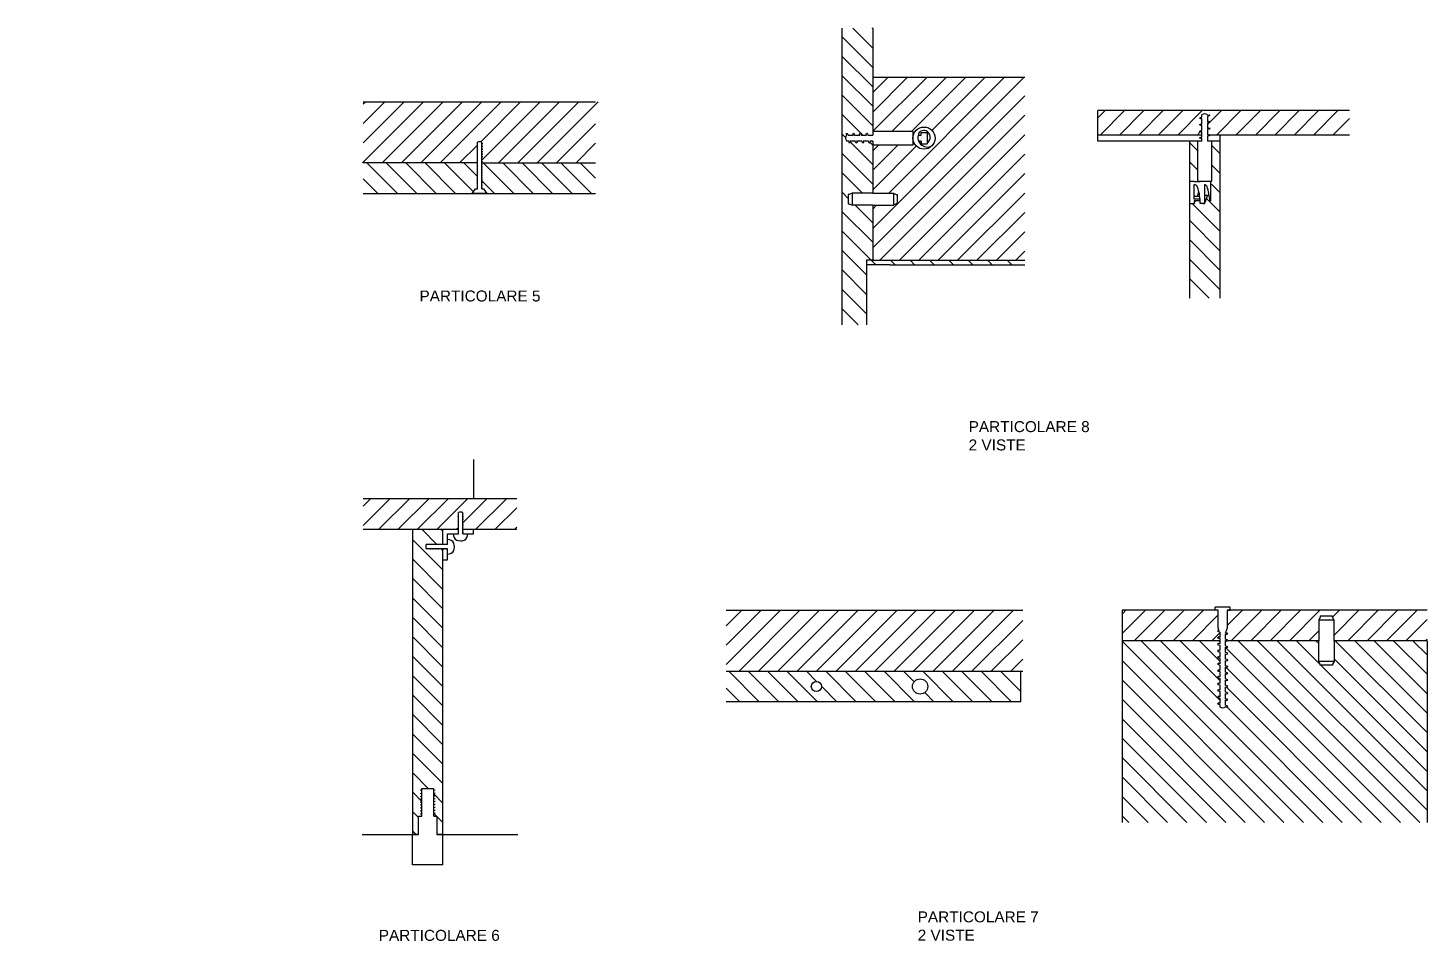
# Model space of a CAD drawing. Header units: inches. Extents: x -20 to 1960, y -511 to 856.
# Drawn here: x 1501.5 to 1960.3, y -510 to -210.8 of the extents above; entities that cross this region are included whole.
import ezdxf

# ---------------------------------------------------------------- set-up
doc = ezdxf.new("R2010")
doc.units = ezdxf.units.IN
doc.header["$MEASUREMENT"] = 0
doc.linetypes.add('ACAD_ISO04W100', pattern=[30, 24, -3, 0, -3])
doc.layers.add('assi', color=4, linetype='ACAD_ISO04W100')
doc.styles.add('ARIAL', font='arial.ttf')

msp = doc.modelspace()

# ---------------------------------------------------------------- hatches: boundary and pattern name
at = {"layer": 'assi'}
h = msp.add_hatch(dxfattribs=at)
h.set_pattern_fill('ANSI31', color=256, scale=36, angle=90)
h.set_pattern_definition([(135, (-3547.296, -4112.0774), (-3.1819805, -3.1819805), [])])
h.paths.add_polyline_path([(1315.98, -301.08), (1285.79, -301.08), (1285.92, -301.21), (1285.66, -301.36), (1285.19, -301.52), (1285.19, -303.27), (1285.66, -303.11), (1285.92, -303.37), (1285.66, -303.53), (1285.19, -303.68, -0.04699), (1285.7, -305.06), (1285.7, -310.98), (1285.78, -311.06), (1286.7, -311.06), (1333.31, -311.06, 0.128744), (1335.18, -303.92), (1335.18, -301.08), (1320.98, -301.08), (1320.98, -307.85), (1320.48, -308.74), (1320.48, -309.06), (1316.48, -309.06), (1316.48, -308.74), (1315.98, -307.85)])
h.paths.add_polyline_path([(1282.82, -305.06, -0.016302), (1282.96, -304.57), (1282.6, -304.21), (1282.86, -304.05), (1283.21, -303.94, -0.008944), (1283.32, -303.68), (1283.32, -302.15), (1282.86, -302.31), (1282.6, -302.04), (1282.86, -301.89), (1283.32, -301.74), (1283.32, -301.06), (1251.48, -301.06), (1251.48, -311.06), (1282.82, -311.06)])
h.paths.add_polyline_path([(1819.92, -301.21), (1820.18, -301.06), (1819.77, -301.06)])
h.paths.add_polyline_path([(1819.19, -301.63), (1819.66, -301.36), (1819.19, -301.52)])
h = msp.add_hatch(dxfattribs=at)
h.set_pattern_fill('ANSI31', color=256, scale=36)
h.set_pattern_definition([(45, (630.837, 124.1216), (-3.18198, 3.18198), [])])
h.paths.add_polyline_path([(1925.32, -403.59), (1929.32, -403.59), (1929.32, -403.91), (1929.82, -404.8), (1929.82, -411.59), (1960.32, -411.59), (1960.32, -401.59), (1894.84, -401.59), (1894.76, -401.66), (1894.76, -407.59, -0.04699), (1894.25, -408.97), (1894.72, -409.12), (1894.98, -409.27), (1894.72, -409.54), (1894.25, -409.38), (1894.25, -411.13), (1894.72, -411.29), (1894.98, -411.44), (1894.83, -411.59), (1924.82, -411.59), (1924.82, -404.8), (1925.32, -403.91)])
h.paths.add_polyline_path([(1891.87, -401.59), (1860.32, -401.59), (1860.32, -411.59), (1892.38, -411.59), (1892.38, -410.91), (1891.91, -410.76), (1891.65, -410.6), (1891.91, -410.34), (1892.38, -410.5), (1892.38, -408.97, -0.008944), (1892.26, -408.71), (1891.91, -408.59), (1891.65, -408.44), (1891.91, -408.18), (1892.07, -408.23, -0.021656), (1891.87, -407.59)])
h = msp.add_hatch(dxfattribs=at)
h.set_pattern_fill('ANSI31', color=256, scale=36, angle=90)
h.set_pattern_definition([(135, (630.837, 124.1216), (-3.18198, -3.18198), [])])
h.paths.add_polyline_path([(1960.32, -411.59), (1929.82, -411.59), (1929.82, -418.37), (1929.32, -419.26), (1929.32, -419.59), (1925.32, -419.59), (1925.32, -419.26), (1924.82, -418.37), (1924.82, -411.59), (1894.83, -411.59), (1894.72, -411.7), (1894.38, -411.59), (1894.25, -411.59), (1894.25, -413.29), (1894.72, -413.45), (1894.98, -413.6), (1894.72, -413.86), (1894.25, -413.7), (1894.25, -415.45), (1894.72, -415.61), (1894.98, -415.76), (1894.72, -416.02), (1894.25, -415.87), (1894.25, -417.61), (1894.72, -417.77), (1894.98, -417.92), (1894.72, -418.18), (1894.25, -418.03), (1894.25, -419.78), (1894.72, -419.93), (1894.98, -420.08), (1894.72, -420.35), (1894.25, -420.19), (1894.25, -421.94), (1894.72, -422.09), (1894.98, -422.25), (1894.72, -422.51), (1894.25, -422.35), (1894.25, -424.1), (1894.72, -424.26), (1894.98, -424.41), (1894.72, -424.67), (1894.25, -424.51), (1894.25, -426.26), (1894.72, -426.42), (1894.98, -426.57), (1894.72, -426.83), (1894.25, -426.67), (1894.25, -428.42), (1894.72, -428.58), (1894.98, -428.73), (1894.72, -428.99), (1894.25, -428.84), (1894.25, -430.59), (1894.72, -430.74), (1894.98, -430.89), (1894.72, -431.16), (1894.25, -431), (1894.25, -432.75), (1894.72, -432.9), (1894.98, -433.06), (1894.72, -433.32), (1894.35, -433.2, -0.339949), (1892.38, -433.27), (1892.38, -432.53), (1891.91, -432.37), (1891.65, -432.22), (1891.91, -431.96), (1892.38, -432.12), (1892.38, -430.37), (1891.91, -430.21), (1891.65, -430.06), (1891.91, -429.8), (1892.38, -429.96), (1892.38, -428.21), (1891.91, -428.05), (1891.65, -427.9), (1891.91, -427.64), (1892.38, -427.79), (1892.38, -426.05), (1891.91, -425.89), (1891.65, -425.74), (1891.91, -425.48), (1892.38, -425.63), (1892.38, -423.88), (1891.91, -423.73), (1891.65, -423.58), (1891.91, -423.31), (1892.38, -423.47), (1892.38, -421.72), (1891.91, -421.57), (1891.65, -421.41), (1891.91, -421.15), (1892.38, -421.31), (1892.38, -419.56), (1891.91, -419.4), (1891.65, -419.25), (1891.91, -418.99), (1892.38, -419.15), (1892.38, -417.4), (1891.91, -417.24), (1891.65, -417.09), (1891.91, -416.83), (1892.38, -416.99), (1892.38, -415.24), (1891.91, -415.08), (1891.65, -414.93), (1891.91, -414.67), (1892.38, -414.82), (1892.38, -413.07), (1891.91, -412.92), (1891.65, -412.77), (1891.91, -412.5), (1892.38, -412.66), (1892.38, -411.59), (1860.32, -411.59), (1860.32, -471.14), (1960.32, -471.14)])

# ---------------------------------------------------------------- linework, layer by layer
for p, q in [((1768.54, -308.02), (1768.54, -210.8)), ((1778.54, -210.8), (1778.54, -245.96)), ((1778.54, -226.89), (1828.38, -226.89)), ((1611.48, -235.01), (1687.68, -235.01)), ((1934.91, -237.87), (1852.41, -237.87)), ((1852.41, -247.87), (1852.41, -237.87)), ((1885.75, -240.31), (1886.01, -240.15)), ((1886.01, -240.57), (1885.75, -240.31)), ((1885.75, -242.47), (1886.01, -242.32)), ((1886.01, -242.73), (1885.75, -242.47)), ((1886.01, -240.15), (1886.48, -240)), ((1886.48, -240.41), (1886.01, -240.57)), ((1886.01, -242.32), (1886.48, -242.16)), ((1886.48, -242.57), (1886.01, -242.73)), ((1886.48, -240), (1886.48, -239.26)), ((1886.48, -242.16), (1886.48, -240.41)), ((1886.48, -244.32), (1886.48, -242.57)), ((1888.35, -239.37), (1888.82, -239.21)), ((1888.35, -239.26), (1888.35, -239.37)), ((1888.82, -239.63), (1888.35, -239.78)), ((1888.35, -239.78), (1888.35, -241.53)), ((1888.35, -241.53), (1888.82, -241.37)), ((1888.82, -241.79), (1888.35, -241.94)), ((1888.35, -241.94), (1888.35, -243.69)), ((1888.82, -239.21), (1889.08, -239.47)), ((1889.08, -239.47), (1888.82, -239.63)), ((1888.82, -241.37), (1889.08, -241.64)), ((1889.08, -241.64), (1888.82, -241.79)), ((1769.88, -245.49), (1770.14, -245.23)), ((1770.04, -245.96), (1769.88, -245.49)), ((1769.93, -245.96), (1770.04, -245.96)), ((1770.14, -245.23), (1770.3, -245.49)), ((1770.3, -245.49), (1770.45, -245.96)), ((1770.45, -245.96), (1772.2, -245.96)), ((1772.04, -245.49), (1772.31, -245.23)), ((1772.2, -245.96), (1772.04, -245.49)), ((1772.31, -245.23), (1772.46, -245.49)), ((1772.46, -245.49), (1772.61, -245.96)), ((1772.61, -245.96), (1774.36, -245.96)), ((1774.21, -245.49), (1774.47, -245.23)), ((1774.36, -245.96), (1774.21, -245.49)), ((1774.47, -245.23), (1774.62, -245.49)), ((1774.62, -245.49), (1774.78, -245.96)), ((1774.78, -245.96), (1776.52, -245.96)), ((1776.37, -245.49), (1776.63, -245.23)), ((1776.52, -245.96), (1776.37, -245.49)), ((1776.63, -245.23), (1776.78, -245.49)), ((1776.78, -245.49), (1776.94, -245.96)), ((1776.94, -245.96), (1778.54, -245.96)), ((1778.54, -244.64), (1778.54, -245.96)), ((1778.54, -244.64), (1791.74, -244.64)), ((1791.74, -244.64), (1791.74, -249.15)), ((1791.74, -245.96), (1791.87, -245.96)), ((1793.42, -245.96), (1794.38, -245.96)), ((1794.38, -245.96), (1794.38, -245.07)), ((1794.38, -245.07), (1796.36, -245.07)), ((1796.36, -245.07), (1796.36, -248.74)), ((1886.48, -245.87), (1852.41, -245.87)), ((1885.75, -244.63), (1886.01, -244.48)), ((1886.01, -244.89), (1885.75, -244.63)), ((1885.75, -246.79), (1886.01, -246.64)), ((1886.01, -247.05), (1885.75, -246.79)), ((1886.01, -244.48), (1886.48, -244.32)), ((1886.48, -244.74), (1886.01, -244.89)), ((1886.01, -246.64), (1886.48, -246.48)), ((1886.48, -246.9), (1886.01, -247.05)), ((1886.48, -246.48), (1886.48, -244.74)), ((1886.48, -247.87), (1886.48, -246.9)), ((1888.35, -243.69), (1888.82, -243.54)), ((1888.82, -243.95), (1888.35, -244.11)), ((1888.35, -244.11), (1888.35, -245.85)), ((1888.35, -245.85), (1888.82, -245.7)), ((1888.82, -246.11), (1888.35, -246.27)), ((1888.35, -246.27), (1888.35, -247.87)), ((1888.82, -243.54), (1889.08, -243.8)), ((1889.08, -243.8), (1888.82, -243.95)), ((1888.82, -245.7), (1889.08, -245.96)), ((1889.08, -245.96), (1888.82, -246.11)), ((1934.91, -245.87), (1888.99, -245.87)), ((1892.41, -245.87), (1892.41, -299.33)), ((1648.89, -248.69), (1648.75, -248.68)), ((1648.89, -249.54), (1648.75, -249.54)), ((1648.89, -250.4), (1648.75, -250.39)), ((1648.89, -251.25), (1648.75, -251.24)), ((1648.89, -252.1), (1648.75, -252.1)), ((1648.89, -263.45), (1648.89, -248.18)), ((1650.39, -263.45), (1650.39, -248.16)), ((1650.65, -248.78), (1650.39, -248.77)), ((1650.65, -249.64), (1650.39, -249.62)), ((1650.65, -250.49), (1650.39, -250.48)), ((1650.65, -251.34), (1650.39, -251.33)), ((1650.65, -252.19), (1650.39, -252.18)), ((1770.67, -247.83), (1769.93, -247.83)), ((1770.82, -248.29), (1770.67, -247.83)), ((1770.98, -248.56), (1770.82, -248.29)), ((1771.24, -248.29), (1770.98, -248.56)), ((1772.83, -247.83), (1771.08, -247.83)), ((1771.08, -247.83), (1771.24, -248.29)), ((1772.99, -248.29), (1772.83, -247.83)), ((1773.14, -248.56), (1772.99, -248.29)), ((1773.4, -248.29), (1773.14, -248.56)), ((1774.99, -247.83), (1773.24, -247.83)), ((1773.24, -247.83), (1773.4, -248.29)), ((1775.15, -248.29), (1774.99, -247.83)), ((1775.3, -248.56), (1775.15, -248.29)), ((1775.56, -248.29), (1775.3, -248.56)), ((1777.15, -247.83), (1775.41, -247.83)), ((1775.41, -247.83), (1775.56, -248.29)), ((1777.31, -248.29), (1777.15, -247.83)), ((1777.46, -248.56), (1777.31, -248.29)), ((1777.72, -248.29), (1777.46, -248.56)), ((1778.54, -247.83), (1777.57, -247.83)), ((1777.57, -247.83), (1777.72, -248.29)), ((1778.54, -247.83), (1778.54, -264.89)), ((1778.54, -247.83), (1778.54, -249.15)), ((1791.74, -249.15), (1778.54, -249.15)), ((1791.87, -247.83), (1791.74, -247.83)), ((1794.38, -247.83), (1793.55, -247.83)), ((1794.38, -247.83), (1794.38, -248.74)), ((1794.38, -248.74), (1796.36, -248.74)), ((1886.48, -247.87), (1852.41, -247.87)), ((1882.41, -247.87), (1882.41, -299.33)), ((1886.48, -247.87), (1885.16, -247.87)), ((1885.16, -261.07), (1885.16, -247.87)), ((1892.41, -247.87), (1888.35, -247.87)), ((1889.67, -247.87), (1888.35, -247.87)), ((1889.67, -247.87), (1889.67, -261.07)), ((1648.89, -255.01), (1611.48, -255.01)), ((1648.89, -255.5), (1648.69, -255.49)), ((1648.89, -256.36), (1648.69, -256.35)), ((1648.89, -252.94), (1648.75, -252.94)), ((1648.89, -253.8), (1648.75, -253.79)), ((1648.89, -254.65), (1648.75, -254.64)), ((1650.65, -253.04), (1650.39, -253.02)), ((1650.65, -253.89), (1650.39, -253.88)), ((1650.65, -254.74), (1650.39, -254.73)), ((1650.39, -255.01), (1687.68, -255.01)), ((1650.59, -255.59), (1650.39, -255.58)), ((1650.59, -256.45), (1650.39, -256.43)), ((1648.89, -257.21), (1648.69, -257.2)), ((1648.89, -258.06), (1648.69, -258.05)), ((1648.89, -258.92), (1648.69, -258.9)), ((1648.89, -259.77), (1648.69, -259.76)), ((1648.89, -260.61), (1648.69, -260.6)), ((1648.89, -261.46), (1648.69, -261.45)), ((1650.59, -257.3), (1650.39, -257.29)), ((1650.59, -258.15), (1650.39, -258.14)), ((1650.59, -259), (1650.39, -258.99)), ((1650.59, -259.86), (1650.39, -259.85)), ((1650.59, -260.7), (1650.39, -260.69)), ((1883.91, -261.07), (1882.41, -261.07)), ((1882.41, -261.07), (1882.41, -268.33)), ((1883.91, -261.07), (1885.91, -261.07)), ((1889.67, -261.07), (1885.16, -261.07)), ((1889.41, -261.07), (1885.91, -261.07)), ((1889.41, -267.45), (1889.41, -261.07)), ((1611.48, -265.01), (1687.68, -265.01)), ((1647.21, -265.01), (1648.26, -263.45)), ((1651.95, -265.01), (1647.21, -265.01)), ((1648.26, -263.45), (1648.89, -263.45)), ((1648.89, -262.32), (1648.69, -262.31)), ((1648.89, -263.16), (1648.69, -263.15)), ((1650.59, -261.55), (1650.39, -261.54)), ((1650.59, -262.4), (1650.39, -262.39)), ((1650.59, -263.25), (1650.39, -263.24)), ((1650.39, -263.45), (1650.9, -263.45)), ((1650.9, -263.45), (1651.95, -265.01)), ((1770.87, -265.39), (1770.54, -265.39)), ((1770.54, -265.39), (1770.54, -268.39)), ((1771.76, -264.89), (1770.87, -265.39)), ((1771.76, -264.89), (1771.76, -268.89)), ((1778.54, -264.89), (1771.76, -264.89)), ((1778.54, -264.89), (1785.33, -264.89)), ((1785.33, -264.89), (1786.22, -265.39)), ((1785.33, -264.89), (1785.33, -268.89)), ((1786.22, -265.39), (1786.54, -265.39)), ((1786.54, -265.39), (1786.54, -268.39)), ((1883.91, -266.92), (1883.91, -262.11)), ((1883.91, -265.95), (1885.75, -265.95)), ((1885.57, -264.87), (1885.57, -265.69)), ((1885.72, -265.69), (1885.57, -265.69)), ((1887.37, -262.15), (1887.37, -268.36)), ((1888.93, -265.69), (1887.37, -265.69)), ((1888.35, -263.26), (1888.35, -263.71)), ((1888.35, -263.71), (1888.49, -263.71)), ((1770.54, -268.39), (1770.87, -268.39)), ((1770.87, -268.39), (1771.76, -268.89)), ((1778.54, -268.89), (1771.76, -268.89)), ((1778.54, -268.89), (1778.54, -286.89)), ((1778.54, -268.89), (1785.33, -268.89)), ((1786.22, -268.39), (1785.33, -268.89)), ((1786.54, -268.39), (1786.22, -268.39)), ((1882.41, -268.33), (1883.91, -268.33)), ((1885.86, -266.92), (1883.91, -266.92)), ((1885.91, -267.43), (1883.91, -267.43)), ((1883.91, -267.43), (1883.91, -268.33)), ((1885.91, -268.33), (1885.91, -267.43)), ((1887.37, -268.36), (1885.91, -268.33)), ((1886.91, -268.36), (1887.37, -268.36)), ((1889.41, -267.45), (1889.12, -267.45)), ((1778.54, -286.89), (1776.54, -286.89)), ((1776.54, -286.89), (1776.54, -308.02)), ((1777.54, -288.39), (1776.54, -288.39)), ((1784.12, -288.39), (1777.54, -288.39)), ((1778.54, -286.89), (1828.38, -286.87)), ((1784.12, -288.39), (1828.38, -288.39)), ((1647.6, -352.16), (1647.6, -365.08)), ((1661.81, -365.08), (1611.48, -365.08)), ((1642.66, -370.09), (1642.46, -370.07)), ((1642.66, -370.94), (1642.46, -370.93)), ((1642.66, -376.58), (1642.66, -369.57)), ((1644.16, -376.58), (1644.16, -369.57)), ((1644.36, -370.17), (1644.16, -370.16)), ((1644.36, -371.03), (1644.16, -371.02)), ((1611.45, -375.08), (1642.66, -375.08)), ((1627.6, -375.08), (1627.6, -475.08)), ((1637.6, -380.02), (1637.6, -375.08)), ((1642.66, -371.79), (1642.46, -371.78)), ((1642.66, -372.64), (1642.46, -372.63)), ((1642.66, -373.5), (1642.46, -373.49)), ((1642.66, -374.34), (1642.46, -374.33)), ((1642.66, -375.19), (1642.46, -375.18)), ((1642.66, -376.04), (1642.46, -376.03)), ((1644.36, -371.88), (1644.16, -371.87)), ((1644.36, -372.73), (1644.16, -372.72)), ((1644.36, -373.59), (1644.16, -373.58)), ((1644.36, -374.43), (1644.16, -374.42)), ((1644.16, -375.08), (1661.84, -375.08)), ((1644.36, -375.28), (1644.16, -375.27)), ((1644.36, -376.13), (1644.16, -376.12)), ((1647.6, -376.58), (1647.6, -375.08)), ((1639.1, -380.02), (1632.09, -380.02)), ((1632.69, -379.82), (1632.68, -380.02)), ((1633.54, -379.82), (1633.53, -380.02)), ((1634.4, -379.82), (1634.39, -380.02)), ((1635.25, -379.82), (1635.24, -380.02)), ((1636.1, -379.82), (1636.09, -380.02)), ((1636.95, -379.82), (1636.93, -380.02)), ((1637.8, -379.82), (1637.79, -380.02)), ((1638.65, -379.82), (1638.64, -380.02)), ((1639.1, -380.02), (1639.1, -376.58)), ((1639.1, -376.58), (1642.66, -376.58)), ((1639.1, -380.02), (1639.1, -378.46)), ((1640.98, -376.58), (1642.66, -376.58)), ((1644.16, -376.58), (1647.6, -376.58)), ((1644.16, -376.58), (1645.72, -376.58)), ((1639.1, -381.52), (1632.09, -381.52)), ((1632.6, -381.52), (1632.59, -381.72)), ((1633.46, -381.52), (1633.45, -381.72)), ((1634.31, -381.52), (1634.3, -381.72)), ((1635.16, -381.52), (1635.15, -381.72)), ((1636.01, -381.52), (1636, -381.72)), ((1636.86, -381.52), (1636.85, -381.72)), ((1637.6, -475.08), (1637.6, -381.52)), ((1637.6, -385.08), (1639.1, -385.08)), ((1637.71, -381.52), (1637.7, -381.72)), ((1638.56, -381.52), (1638.55, -381.72)), ((1639.1, -383.2), (1639.1, -381.52)), ((1639.1, -385.08), (1639.1, -381.52)), ((1730.49, -401.59), (1827.72, -401.59)), ((1860.32, -401.59), (1860.32, -471.14)), ((1891.87, -401.59), (1860.32, -401.59)), ((1890.87, -401.59), (1890.87, -400.59)), ((1895.76, -400.59), (1890.87, -400.59)), ((1891.87, -401.59), (1890.87, -401.59)), ((1891.87, -407.59), (1891.87, -401.59)), ((1894.76, -401.59), (1894.76, -407.59)), ((1894.76, -401.59), (1895.76, -401.59)), ((1960.32, -401.59), (1894.76, -401.59)), ((1895.76, -401.59), (1895.76, -400.59)), ((1929.32, -403.59), (1925.32, -403.59)), ((1925.32, -403.59), (1925.32, -403.91)), ((1929.32, -403.91), (1929.32, -403.59)), ((1891.91, -408.18), (1891.65, -408.44)), ((1892.07, -408.23), (1891.91, -408.18)), ((1925.32, -403.91), (1924.82, -404.8)), ((1929.82, -404.8), (1924.82, -404.8)), ((1924.82, -404.8), (1924.82, -411.59)), ((1929.82, -404.8), (1929.32, -403.91)), ((1929.82, -411.59), (1929.82, -404.8)), ((1892.38, -411.59), (1860.32, -411.59)), ((1891.65, -408.44), (1891.91, -408.59)), ((1891.91, -410.34), (1891.65, -410.6)), ((1891.65, -410.6), (1891.91, -410.76)), ((1891.91, -412.5), (1891.65, -412.77)), ((1891.65, -412.77), (1891.91, -412.92)), ((1891.91, -408.59), (1892.26, -408.71)), ((1892.38, -410.5), (1891.91, -410.34)), ((1891.91, -410.76), (1892.38, -410.91)), ((1892.38, -412.66), (1891.91, -412.5)), ((1892.38, -408.97), (1892.38, -410.5)), ((1892.38, -410.91), (1892.38, -412.66)), ((1894.72, -409.12), (1894.25, -408.97)), ((1894.25, -411.13), (1894.25, -409.38)), ((1894.25, -409.38), (1894.72, -409.54)), ((1894.72, -411.29), (1894.25, -411.13)), ((1894.25, -413.29), (1894.25, -411.54)), ((1894.25, -411.54), (1894.72, -411.7)), ((1924.82, -411.59), (1894.25, -411.59)), ((1894.98, -409.27), (1894.72, -409.12)), ((1894.72, -409.54), (1894.98, -409.27)), ((1894.98, -411.44), (1894.72, -411.29)), ((1894.72, -411.7), (1894.98, -411.44)), ((1924.82, -418.37), (1924.82, -411.59)), ((1929.82, -411.59), (1929.82, -418.37)), ((1960.32, -411.59), (1929.82, -411.59)), ((1960.32, -411.59), (1960.32, -471.14)), ((1891.91, -414.67), (1891.65, -414.93)), ((1891.65, -414.93), (1891.91, -415.08)), ((1891.91, -416.83), (1891.65, -417.09)), ((1891.65, -417.09), (1891.91, -417.24)), ((1891.91, -412.92), (1892.38, -413.07)), ((1892.38, -414.82), (1891.91, -414.67)), ((1891.91, -415.08), (1892.38, -415.24)), ((1892.38, -416.99), (1891.91, -416.83)), ((1891.91, -417.24), (1892.38, -417.4)), ((1892.38, -413.07), (1892.38, -414.82)), ((1892.38, -415.24), (1892.38, -416.99)), ((1892.38, -417.4), (1892.38, -419.15)), ((1894.72, -413.45), (1894.25, -413.29)), ((1894.25, -415.45), (1894.25, -413.7)), ((1894.25, -413.7), (1894.72, -413.86)), ((1894.72, -415.61), (1894.25, -415.45)), ((1894.25, -417.61), (1894.25, -415.87)), ((1894.25, -415.87), (1894.72, -416.02)), ((1894.98, -413.6), (1894.72, -413.45)), ((1894.72, -413.86), (1894.98, -413.6)), ((1894.98, -415.76), (1894.72, -415.61)), ((1894.72, -416.02), (1894.98, -415.76)), ((1730.49, -421.59), (1827.72, -421.59)), ((1827.07, -431.59), (1827.07, -421.59)), ((1891.91, -418.99), (1891.65, -419.25)), ((1891.65, -419.25), (1891.91, -419.4)), ((1891.91, -421.15), (1891.65, -421.41)), ((1891.65, -421.41), (1891.91, -421.57)), ((1892.38, -419.15), (1891.91, -418.99)), ((1891.91, -419.4), (1892.38, -419.56)), ((1892.38, -421.31), (1891.91, -421.15)), ((1891.91, -421.57), (1892.38, -421.72)), ((1892.38, -419.56), (1892.38, -421.31)), ((1892.38, -421.72), (1892.38, -423.47)), ((1894.72, -417.77), (1894.25, -417.61)), ((1894.25, -419.78), (1894.25, -418.03)), ((1894.25, -418.03), (1894.72, -418.18)), ((1894.72, -419.93), (1894.25, -419.78)), ((1894.25, -421.94), (1894.25, -420.19)), ((1894.25, -420.19), (1894.72, -420.35)), ((1894.72, -422.09), (1894.25, -421.94)), ((1894.98, -417.92), (1894.72, -417.77)), ((1894.72, -418.18), (1894.98, -417.92)), ((1894.98, -420.08), (1894.72, -419.93)), ((1894.72, -420.35), (1894.98, -420.08)), ((1929.82, -418.37), (1924.82, -418.37)), ((1925.32, -419.26), (1924.82, -418.37)), ((1925.32, -419.59), (1925.32, -419.26)), ((1929.32, -419.59), (1925.32, -419.59)), ((1929.82, -418.37), (1929.32, -419.26)), ((1929.32, -419.26), (1929.32, -419.59)), ((1891.91, -423.31), (1891.65, -423.58)), ((1891.65, -423.58), (1891.91, -423.73)), ((1891.91, -425.48), (1891.65, -425.74)), ((1891.65, -425.74), (1891.91, -425.89)), ((1892.38, -423.47), (1891.91, -423.31)), ((1891.91, -423.73), (1892.38, -423.88)), ((1892.38, -425.63), (1891.91, -425.48)), ((1891.91, -425.89), (1892.38, -426.05)), ((1892.38, -423.88), (1892.38, -425.63)), ((1892.38, -426.05), (1892.38, -427.79)), ((1894.25, -424.1), (1894.25, -422.35)), ((1894.25, -422.35), (1894.72, -422.51)), ((1894.72, -424.26), (1894.25, -424.1)), ((1894.25, -426.26), (1894.25, -424.51)), ((1894.25, -424.51), (1894.72, -424.67)), ((1894.72, -426.42), (1894.25, -426.26)), ((1894.25, -428.42), (1894.25, -426.67)), ((1894.25, -426.67), (1894.72, -426.83)), ((1894.98, -422.25), (1894.72, -422.09)), ((1894.72, -422.51), (1894.98, -422.25)), ((1894.98, -424.41), (1894.72, -424.26)), ((1894.72, -424.67), (1894.98, -424.41)), ((1894.98, -426.57), (1894.72, -426.42)), ((1894.72, -426.83), (1894.98, -426.57)), ((1891.91, -427.64), (1891.65, -427.9)), ((1891.65, -427.9), (1891.91, -428.05)), ((1891.91, -429.8), (1891.65, -430.06)), ((1891.65, -430.06), (1891.91, -430.21)), ((1892.38, -427.79), (1891.91, -427.64)), ((1891.91, -428.05), (1892.38, -428.21)), ((1892.38, -429.96), (1891.91, -429.8)), ((1891.91, -430.21), (1892.38, -430.37)), ((1892.38, -428.21), (1892.38, -429.96)), ((1892.38, -430.37), (1892.38, -432.12)), ((1894.72, -428.58), (1894.25, -428.42)), ((1894.25, -430.59), (1894.25, -428.84)), ((1894.25, -428.84), (1894.72, -428.99)), ((1894.72, -430.74), (1894.25, -430.59)), ((1894.25, -432.75), (1894.25, -431)), ((1894.25, -431), (1894.72, -431.16)), ((1894.98, -428.73), (1894.72, -428.58)), ((1894.72, -428.99), (1894.98, -428.73)), ((1894.98, -430.89), (1894.72, -430.74)), ((1894.72, -431.16), (1894.98, -430.89)), ((1827.07, -431.59), (1730.49, -431.59)), ((1891.91, -431.96), (1891.65, -432.22)), ((1891.65, -432.22), (1891.91, -432.37)), ((1892.38, -432.12), (1891.91, -431.96)), ((1891.91, -432.37), (1892.38, -432.53)), ((1892.38, -432.53), (1892.38, -433.27)), ((1894.72, -432.9), (1894.25, -432.75)), ((1894.25, -433.27), (1894.25, -433.16)), ((1894.25, -433.16), (1894.72, -433.32)), ((1894.98, -433.06), (1894.72, -432.9)), ((1894.72, -433.32), (1894.98, -433.06)), ((1630.6, -460.6), (1630.1, -460.72)), ((1630.1, -461.67), (1630.6, -461.55)), ((1630.1, -462.61), (1630.6, -462.49)), ((1634.6, -460.08), (1630.6, -460.08)), ((1630.6, -460.08), (1630.6, -469.08)), ((1634.6, -469.08), (1634.6, -460.08)), ((1634.6, -460.59), (1635.1, -460.47)), ((1634.6, -461.53), (1635.1, -461.41)), ((1634.6, -462.48), (1635.1, -462.36)), ((1634.6, -463.42), (1635.1, -463.3)), ((1630.1, -463.56), (1630.6, -463.44)), ((1630.1, -464.5), (1630.6, -464.38)), ((1630.6, -465.33), (1630.1, -465.45)), ((1630.1, -466.39), (1630.6, -466.27)), ((1630.1, -467.34), (1630.6, -467.22)), ((1635.1, -464.25), (1634.6, -464.37)), ((1634.6, -465.31), (1635.1, -465.19)), ((1634.6, -466.26), (1635.1, -466.14)), ((1634.6, -467.2), (1635.1, -467.08)), ((1629.6, -475.08), (1629.6, -469.08)), ((1629.6, -469.08), (1630.7, -469.08)), ((1630.1, -468.28), (1630.6, -468.16)), ((1634.6, -468.15), (1635.1, -468.03)), ((1634.6, -469.08), (1635.6, -469.08)), ((1634.63, -469.08), (1635.1, -468.97)), ((1635.6, -469.08), (1635.6, -475.08)), ((1611.12, -475.08), (1629.6, -475.08)), ((1627.6, -476.08), (1627.6, -475.08)), ((1629.6, -475.08), (1627.6, -475.08)), ((1627.62, -485.08), (1627.6, -476.08)), ((1635.6, -475.08), (1662.17, -475.08)), ((1637.6, -475.08), (1635.6, -475.08)), ((1637.57, -485.08), (1637.6, -476.08)), ((1637.6, -476.08), (1637.6, -475.08)), ((1637.57, -485.08), (1627.62, -485.08))]:
    msp.add_line(p, q)
at = {"linetype": 'Continuous'}
for p, q in [((1882.43, -261.07), (1882.41, -261.06)), ((1894.76, -401.66), (1894.84, -401.59))]:
    msp.add_line(p, q, dxfattribs=at)
for centre, radius in [((1795.37, -246.89), 3.63), ((1760.07, -426.59), 1.67), ((1794.07, -426.59), 2.5)]:
    msp.add_circle(centre, radius)
for centre, radius, start, end in [((1887.41, -240.58), 1.62, 54.753, 125.247), ((1771.25, -246.89), 1.62, 144.753, 215.247), ((1796.47, -246.68), 3.13, 149.2914, 298.5509), ((1795.22, -246.28), 1.88, 117.0529, 140.3045), ((1795.34, -246.81), 2.41, 73.8445, 114.0858), ((1795.16, -246.57), 2.24, 302.6304, 67.5114), ((1649.67, -251.4), 3.32, 77.4895, 103.6111), ((1795.5, -246.57), 2.34, 214.9149, 241.4814), ((1795.16, -246.57), 2.24, 256.2811, 283.7189), ((1883.92, -263.27), 1.16, 26.0209, 90.6121), ((1869.7, -268.22), 16.22, 8.9499, 19.6566), ((1871.94, -261.2), 13.94, 340.111, 346.3604), ((1869.7, -268.22), 16.22, 359.5847, 8.9499), ((1887.13, -263.32), 1.19, 26.6342, 78.3217), ((1865.29, -258.55), 24.16, 336.0405, 342.7966), ((1872.71, -268.28), 16.42, 2.8997, 19.5506), ((1865.29, -258.55), 24.16, 345.6886, 345.6993), ((1871.94, -261.2), 13.94, 329.2321, 333.4862), ((1643.41, -372.54), 3.06, 75.808, 104.192), ((1635.05, -380.77), 3.06, 165.808, 194.192), ((1639.17, -380.83), 2.37, 30.6656, 91.634), ((1643.35, -376.65), 2.37, 178.366, 238.4364), ((1636.6, -380.81), 4.76, 344.6274, 14.4746), ((1643.37, -374.08), 4.76, 254.6274, 284.4746), ((1643.35, -376.65), 2.37, 300.6656, 1.634), ((1639.17, -380.83), 2.37, 268.366, 328.4364), ((1899.45, -405.58), 7.84, 194.8105, 199.7729), ((1887.18, -405.58), 7.84, 334.4281, 345.1895), ((1899.45, -405.58), 7.84, 203.5223, 205.5719), ((1893.32, -431.95), 1.62, 234.753, 305.247)]:
    msp.add_arc(centre, radius, start, end)
at = {"layer": 'assi', "linetype": 'Continuous'}
for p, q in [((1778.54, -217.37), (1771.97, -210.8)), ((1778.54, -211.01), (1778.33, -210.8)), ((1778.54, -223.74), (1768.54, -213.74)), ((1778.54, -230.1), (1768.54, -220.1)), ((1778.54, -236.46), (1768.54, -226.46)), ((1778.54, -231.97), (1783.62, -226.89)), ((1778.54, -238.33), (1789.99, -226.89)), ((1778.54, -276.52), (1828.17, -226.89)), ((1778.6, -244.64), (1796.35, -226.89)), ((1783.81, -264.89), (1821.81, -226.89)), ((1784.97, -244.64), (1802.71, -226.89)), ((1791.33, -244.64), (1809.08, -226.89)), ((1797.97, -244.36), (1815.44, -226.89)), ((1778.54, -242.83), (1768.54, -232.83)), ((1778.54, -282.88), (1828.38, -233.05)), ((1611.25, -255.01), (1631.25, -235.01)), ((1611.48, -235.69), (1612.16, -235.01)), ((1611.48, -242.05), (1618.52, -235.01)), ((1611.48, -248.42), (1624.89, -235.01)), ((1617.62, -255.01), (1637.62, -235.01)), ((1623.98, -255.01), (1643.98, -235.01)), ((1630.34, -255.01), (1650.34, -235.01)), ((1636.71, -255.01), (1656.71, -235.01)), ((1649.98, -248.1), (1663.07, -235.01)), ((1650.39, -254.06), (1669.44, -235.01)), ((1655.8, -255.01), (1675.8, -235.01)), ((1662.16, -255.01), (1682.16, -235.01)), ((1668.53, -255.01), (1688.53, -235.01)), ((1852.41, -240.2), (1854.74, -237.87)), ((1853.11, -245.87), (1861.11, -237.87)), ((1859.47, -245.87), (1867.47, -237.87)), ((1865.84, -245.87), (1873.84, -237.87)), ((1872.2, -245.87), (1880.2, -237.87)), ((1878.56, -245.87), (1886.56, -237.87)), ((1889.12, -241.68), (1892.93, -237.87)), ((1891.29, -245.87), (1899.29, -237.87)), ((1897.66, -245.87), (1905.66, -237.87)), ((1904.02, -245.87), (1912.02, -237.87)), ((1910.38, -245.87), (1918.38, -237.87)), ((1916.75, -245.87), (1924.75, -237.87)), ((1923.11, -245.87), (1931.11, -237.87)), ((1674.89, -255.01), (1687.68, -242.22)), ((1775.31, -245.96), (1768.54, -239.19)), ((1780.9, -286.89), (1828.38, -239.41)), ((1888.35, -242.45), (1889.11, -241.69)), ((1929.48, -245.87), (1934.91, -240.44)), ((1769.65, -246.66), (1768.54, -245.56)), ((1787.27, -286.89), (1828.38, -245.78)), ((1884.93, -245.87), (1885.96, -244.84)), ((1643.07, -255.01), (1648.89, -249.19)), ((1681.26, -255.01), (1687.68, -248.59)), ((1778.54, -261.92), (1768.54, -251.92)), ((1778.54, -255.56), (1771.22, -248.23)), ((1778.54, -249.19), (1777.68, -248.33)), ((1778.54, -251.06), (1780.46, -249.15)), ((1778.54, -257.43), (1786.82, -249.15)), ((1778.54, -263.79), (1792.84, -249.49)), ((1793.63, -286.89), (1828.38, -252.14)), ((1885.16, -251.08), (1882.41, -248.33)), ((1892.41, -251.97), (1889.67, -249.22)), ((1622.65, -265.01), (1612.65, -255.01)), ((1629.01, -265.01), (1619.01, -255.01)), ((1635.38, -265.01), (1625.38, -255.01)), ((1641.74, -265.01), (1631.74, -255.01)), ((1647.57, -264.48), (1638.11, -255.01)), ((1648.89, -259.43), (1644.47, -255.01)), ((1660.83, -265.01), (1650.83, -255.01)), ((1667.2, -265.01), (1657.2, -255.01)), ((1673.56, -265.01), (1663.56, -255.01)), ((1679.93, -265.01), (1669.93, -255.01)), ((1686.29, -265.01), (1676.29, -255.01)), ((1687.68, -260.04), (1682.65, -255.01)), ((1687.62, -255.01), (1687.68, -254.95)), ((1885.16, -257.44), (1882.41, -254.7)), ((1892.41, -258.33), (1889.67, -255.59)), ((1616.29, -265.01), (1611.48, -260.21)), ((1654.47, -265.01), (1650.39, -260.93)), ((1775.15, -264.89), (1768.54, -258.28)), ((1800, -286.88), (1828.38, -258.5)), ((1770.54, -266.65), (1768.54, -264.65)), ((1806.37, -286.88), (1828.38, -264.87)), ((1892.41, -264.7), (1889.64, -261.92)), ((1778.54, -274.65), (1772.79, -268.89)), ((1778.54, -270.15), (1779.81, -268.89)), ((1892.41, -277.42), (1883.32, -268.33)), ((1892.41, -271.06), (1888.04, -266.69)), ((1778.54, -281.01), (1768.54, -271.01)), ((1812.73, -286.88), (1828.38, -271.23)), ((1892.41, -283.79), (1882.41, -273.79)), ((1778.06, -286.89), (1768.54, -277.37)), ((1819.1, -286.87), (1828.38, -277.6)), ((1776.54, -291.74), (1768.54, -283.74)), ((1825.47, -286.87), (1828.38, -283.96)), ((1892.41, -290.15), (1882.41, -280.15)), ((1779.56, -288.39), (1778.06, -286.89)), ((1785.92, -288.39), (1784.42, -286.89)), ((1792.29, -288.39), (1790.78, -286.89)), ((1798.65, -288.39), (1797.14, -286.88)), ((1805.01, -288.39), (1803.51, -286.88)), ((1811.38, -288.39), (1809.87, -286.88)), ((1817.74, -288.39), (1816.23, -286.87)), ((1824.11, -288.39), (1822.59, -286.87)), ((1892.41, -296.52), (1882.41, -286.52)), ((1776.54, -298.1), (1768.54, -290.1)), ((1888.86, -299.33), (1882.41, -292.88)), ((1776.54, -304.47), (1768.54, -296.47)), ((1882.5, -299.33), (1882.41, -299.24)), ((1773.74, -308.02), (1768.54, -302.83)), ((1611.45, -373.85), (1620.22, -365.08)), ((1611.47, -367.47), (1613.86, -365.08)), ((1616.59, -375.08), (1626.59, -365.08)), ((1622.95, -375.08), (1632.95, -365.08)), ((1629.31, -375.08), (1639.31, -365.08)), ((1635.68, -375.08), (1645.68, -365.08)), ((1644.16, -372.97), (1652.04, -365.08)), ((1648.41, -375.08), (1658.41, -365.08)), ((1654.77, -375.08), (1661.82, -368.04)), ((1635.58, -380.02), (1630.63, -375.08)), ((1637.6, -375.69), (1637, -375.08)), ((1642.04, -375.08), (1642.66, -374.47)), ((1661.13, -375.08), (1661.84, -374.38)), ((1637.6, -388.41), (1627.6, -378.41)), ((1637.6, -394.78), (1627.6, -384.78)), ((1637.6, -382.05), (1637.08, -381.52)), ((1637.6, -401.14), (1627.6, -391.14)), ((1637.6, -407.51), (1627.6, -397.51)), ((1730.49, -406.69), (1735.6, -401.59)), ((1730.49, -413.05), (1741.96, -401.59)), ((1730.49, -419.42), (1748.32, -401.59)), ((1734.69, -421.59), (1754.69, -401.59)), ((1741.05, -421.59), (1761.05, -401.59)), ((1747.42, -421.59), (1767.42, -401.59)), ((1753.78, -421.59), (1773.78, -401.59)), ((1760.14, -421.59), (1780.14, -401.59)), ((1766.51, -421.59), (1786.51, -401.59)), ((1772.87, -421.59), (1792.87, -401.59)), ((1779.24, -421.59), (1799.24, -401.59)), ((1785.6, -421.59), (1805.6, -401.59)), ((1791.96, -421.59), (1811.96, -401.59)), ((1798.33, -421.59), (1818.33, -401.59)), ((1804.69, -421.59), (1824.69, -401.59)), ((1637.6, -413.87), (1627.6, -403.87)), ((1811.06, -421.59), (1827.72, -404.92)), ((1637.6, -420.23), (1627.6, -410.23)), ((1817.42, -421.59), (1827.72, -411.29)), ((1637.6, -426.6), (1627.6, -416.6)), ((1741.33, -431.59), (1731.33, -421.59)), ((1747.7, -431.59), (1737.7, -421.59)), ((1754.06, -431.59), (1744.06, -421.59)), ((1760.42, -431.59), (1750.42, -421.59)), ((1760.12, -424.92), (1756.79, -421.59)), ((1773.15, -431.59), (1763.15, -421.59)), ((1779.52, -431.59), (1769.52, -421.59)), ((1785.88, -431.59), (1775.88, -421.59)), ((1792.24, -431.59), (1782.24, -421.59)), ((1792.08, -425.06), (1788.61, -421.59)), ((1804.97, -431.59), (1794.97, -421.59)), ((1811.34, -431.59), (1801.34, -421.59)), ((1817.7, -431.59), (1807.7, -421.59)), ((1824.06, -431.59), (1814.06, -421.59)), ((1827.07, -428.22), (1820.43, -421.59)), ((1823.78, -421.59), (1827.72, -417.65)), ((1827.07, -421.86), (1826.79, -421.59)), ((1637.6, -432.96), (1627.6, -422.96)), ((1766.79, -431.59), (1761.73, -426.53)), ((1637.6, -439.32), (1627.6, -429.32)), ((1734.97, -431.59), (1730.49, -427.11)), ((1798.61, -431.59), (1795.59, -428.57)), ((1637.6, -445.69), (1627.6, -435.69)), ((1637.6, -452.05), (1627.6, -442.05)), ((1637.6, -458.42), (1627.6, -448.42)), ((1632.9, -460.08), (1627.6, -454.78)), ((1630.6, -464.14), (1627.6, -461.14)), ((1637.6, -464.78), (1634.6, -461.78)), ((1629.6, -469.51), (1627.6, -467.51)), ((1635.54, -469.08), (1634.6, -468.14)), ((1637.6, -471.14), (1635.6, -469.14)), ((1628.81, -475.08), (1627.6, -473.87))]:
    msp.add_line(p, q, dxfattribs=at)

# ---------------------------------------------------------------- texts
at = {"color": 3, "char_height": 3.6, "attachment_point": 1, "style": 'ARIAL'}
for s, insert in [('PARTICOLARE 5', (1629.91, -296.82)), ('PARTICOLARE 8\\P2 VISTE', (1810, -339.63)), ('PARTICOLARE 7\\P2 VISTE', (1793.29, -500.28)), ('PARTICOLARE 6', (1616.56, -506.34))]:
    msp.add_mtext_dynamic_manual_height_columns(s, width=106.8652, gutter_width=12.5, heights=[0], dxfattribs=dict(at, insert=insert))

doc.saveas('drawing.dxf')
